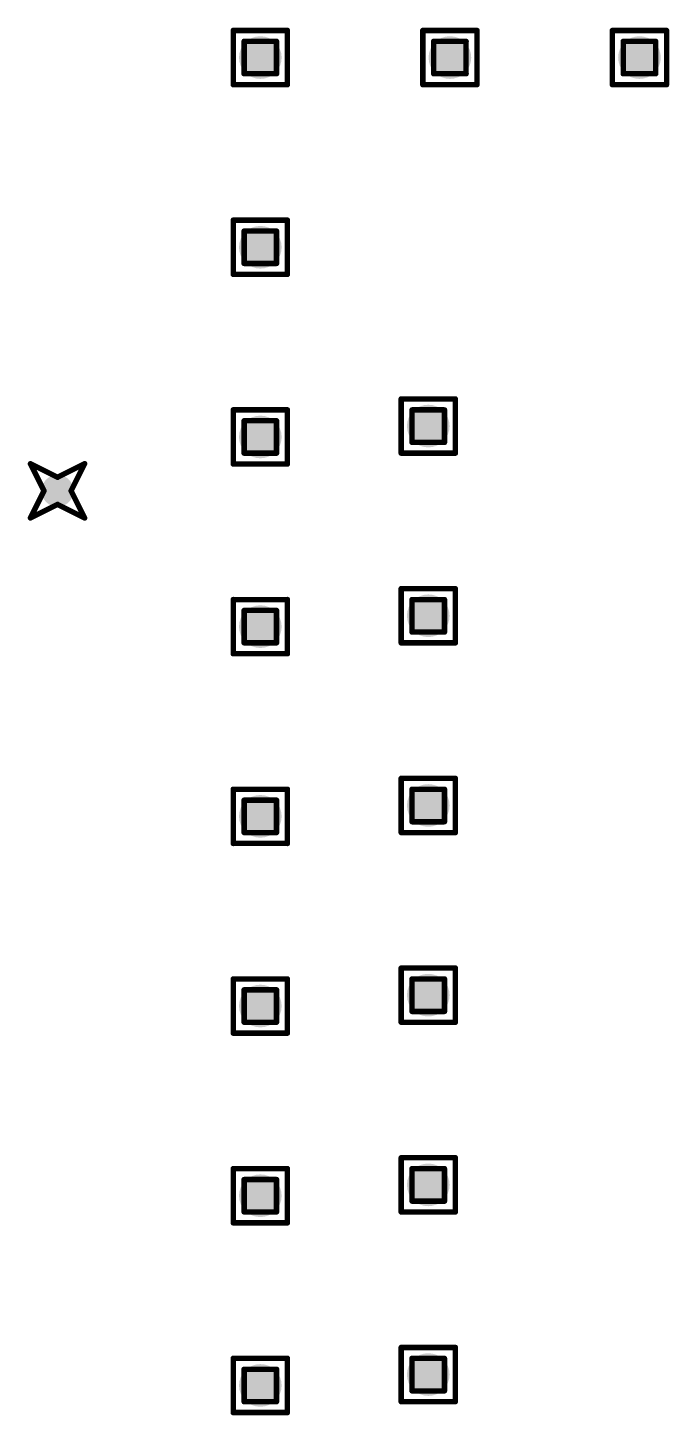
# Model space of a CAD drawing. Header units: millimetres. Extents: x -25 to 478, y -31 to 252.
# Drawn here: x 298.27 to 304.28, y 88.86 to 101.87 of the extents above; entities that cross this region are included whole.
import ezdxf

# ---------------------------------------------------------------- set-up
doc = ezdxf.new("R2010")
doc.units = ezdxf.units.MM
doc.layers.add('DrillDrawing', color=1, linetype='Continuous')
doc.layers.add('ViaHoleLayer', color=16, linetype='Continuous')

msp = doc.modelspace()

# ---------------------------------------------------------------- hatches: boundary and pattern name
at = {"layer": 'ViaHoleLayer'}
h = msp.add_hatch(color=16, dxfattribs=at)
edge = h.paths.add_edge_path()
edge.add_arc((300.449, 101.588), 0.2, 0, 360)
h = msp.add_hatch(color=16, dxfattribs=at)
edge = h.paths.add_edge_path()
edge.add_arc((302.227, 101.588), 0.2, 0, 360)
h = msp.add_hatch(color=16, dxfattribs=at)
edge = h.paths.add_edge_path()
edge.add_arc((304.005, 101.588), 0.2, 0, 360)
h = msp.add_hatch(color=16, dxfattribs=at)
edge = h.paths.add_edge_path()
edge.add_arc((300.449, 99.81), 0.2, 0, 360)
h = msp.add_hatch(color=16, dxfattribs=at)
edge = h.paths.add_edge_path()
edge.add_arc((302.024, 98.134), 0.2, 0, 360)
h = msp.add_hatch(color=16, dxfattribs=at)
edge = h.paths.add_edge_path()
edge.add_arc((300.449, 98.032), 0.2, 0, 360)
h = msp.add_hatch(color=16, dxfattribs=at)
edge = h.paths.add_edge_path()
edge.add_arc((298.547, 97.527), 0.15, 0, 360)
h = msp.add_hatch(color=16, dxfattribs=at)
edge = h.paths.add_edge_path()
edge.add_arc((302.024, 96.356), 0.2, 0, 360)
h = msp.add_hatch(color=16, dxfattribs=at)
edge = h.paths.add_edge_path()
edge.add_arc((300.449, 96.254), 0.2, 0, 360)
h = msp.add_hatch(color=16, dxfattribs=at)
edge = h.paths.add_edge_path()
edge.add_arc((300.449, 94.476), 0.2, 0, 360)
h = msp.add_hatch(color=16, dxfattribs=at)
edge = h.paths.add_edge_path()
edge.add_arc((302.024, 94.578), 0.2, 0, 360)
h = msp.add_hatch(color=16, dxfattribs=at)
edge = h.paths.add_edge_path()
edge.add_arc((302.024, 92.8), 0.2, 0, 360)
h = msp.add_hatch(color=16, dxfattribs=at)
edge = h.paths.add_edge_path()
edge.add_arc((300.449, 92.698), 0.2, 0, 360)
h = msp.add_hatch(color=16, dxfattribs=at)
edge = h.paths.add_edge_path()
edge.add_arc((302.024, 91.022), 0.2, 0, 360)
h = msp.add_hatch(color=16, dxfattribs=at)
edge = h.paths.add_edge_path()
edge.add_arc((300.449, 90.92), 0.2, 0, 360)
h = msp.add_hatch(color=16, dxfattribs=at)
edge = h.paths.add_edge_path()
edge.add_arc((302.024, 89.244), 0.2, 0, 360)
h = msp.add_hatch(color=16, dxfattribs=at)
edge = h.paths.add_edge_path()
edge.add_arc((300.449, 89.142), 0.2, 0, 360)

# ---------------------------------------------------------------- linework, layer by layer
at = {"layer": 'DrillDrawing', "const_width": 0.0508}
for points in [[(300.195, 101.842), (300.703, 101.842)], [(300.195, 101.334), (300.195, 101.842)], [(300.703, 101.334), (300.703, 101.842)], [(301.973, 101.842), (302.481, 101.842)], [(301.973, 101.334), (301.973, 101.842)], [(302.481, 101.334), (302.481, 101.842)], [(303.751, 101.842), (304.259, 101.842)], [(303.751, 101.334), (303.751, 101.842)], [(304.259, 101.334), (304.259, 101.842)], [(300.297, 101.74), (300.601, 101.74)], [(300.297, 101.436), (300.297, 101.74)], [(300.601, 101.436), (300.601, 101.74)], [(302.075, 101.74), (302.379, 101.74)], [(302.075, 101.436), (302.075, 101.74)], [(302.379, 101.436), (302.379, 101.74)], [(303.853, 101.74), (304.157, 101.74)], [(303.853, 101.436), (303.853, 101.74)], [(304.157, 101.436), (304.157, 101.74)], [(300.297, 101.436), (300.601, 101.436)], [(302.075, 101.436), (302.379, 101.436)], [(303.853, 101.436), (304.157, 101.436)], [(300.195, 101.334), (300.703, 101.334)], [(301.973, 101.334), (302.481, 101.334)], [(303.751, 101.334), (304.259, 101.334)], [(300.195, 100.064), (300.703, 100.064)], [(300.195, 99.556), (300.195, 100.064)], [(300.703, 99.556), (300.703, 100.064)], [(300.297, 99.962), (300.601, 99.962)], [(300.297, 99.658), (300.297, 99.962)], [(300.601, 99.658), (300.601, 99.962)], [(300.297, 99.658), (300.601, 99.658)], [(300.195, 99.556), (300.703, 99.556)], [(301.77, 98.388), (302.278, 98.388)], [(301.77, 97.88), (301.77, 98.388)], [(302.278, 97.88), (302.278, 98.388)], [(300.195, 98.286), (300.703, 98.286)], [(300.195, 97.778), (300.195, 98.286)], [(300.297, 98.184), (300.601, 98.184)], [(300.297, 97.88), (300.297, 98.184)], [(300.601, 97.88), (300.601, 98.184)], [(300.703, 97.778), (300.703, 98.286)], [(301.871, 98.286), (302.176, 98.286)], [(301.871, 97.981), (301.871, 98.286)], [(302.176, 97.981), (302.176, 98.286)], [(301.871, 97.981), (302.176, 97.981)], [(298.293, 97.781), (298.547, 97.654)], [(298.293, 97.781), (298.42, 97.527)], [(298.547, 97.654), (298.801, 97.781)], [(298.674, 97.527), (298.801, 97.781)], [(300.195, 97.778), (300.703, 97.778)], [(300.297, 97.88), (300.601, 97.88)], [(301.77, 97.88), (302.278, 97.88)], [(298.293, 97.273), (298.42, 97.527)], [(298.674, 97.527), (298.801, 97.273)], [(298.293, 97.273), (298.547, 97.4)], [(298.547, 97.4), (298.801, 97.273)], [(301.77, 96.61), (302.278, 96.61)], [(301.77, 96.102), (301.77, 96.61)], [(302.278, 96.102), (302.278, 96.61)], [(300.195, 96.508), (300.703, 96.508)], [(300.195, 96), (300.195, 96.508)], [(300.703, 96), (300.703, 96.508)], [(301.871, 96.508), (302.176, 96.508)], [(301.871, 96.203), (301.871, 96.508)], [(302.176, 96.203), (302.176, 96.508)], [(300.297, 96.406), (300.601, 96.406)], [(300.297, 96.102), (300.297, 96.406)], [(300.601, 96.102), (300.601, 96.406)], [(300.297, 96.102), (300.601, 96.102)], [(301.77, 96.102), (302.278, 96.102)], [(301.871, 96.203), (302.176, 96.203)], [(300.195, 96), (300.703, 96)], [(301.77, 94.832), (302.278, 94.832)], [(301.77, 94.324), (301.77, 94.832)], [(302.278, 94.324), (302.278, 94.832)], [(300.195, 94.73), (300.703, 94.73)], [(300.195, 94.222), (300.195, 94.73)], [(300.703, 94.222), (300.703, 94.73)], [(301.871, 94.73), (302.176, 94.73)], [(301.871, 94.425), (301.871, 94.73)], [(302.176, 94.425), (302.176, 94.73)], [(300.297, 94.628), (300.601, 94.628)], [(300.297, 94.324), (300.297, 94.628)], [(300.601, 94.324), (300.601, 94.628)], [(301.871, 94.425), (302.176, 94.425)], [(300.297, 94.324), (300.601, 94.324)], [(301.77, 94.324), (302.278, 94.324)], [(300.195, 94.222), (300.703, 94.222)], [(301.77, 93.054), (302.278, 93.054)], [(301.77, 92.546), (301.77, 93.054)], [(302.278, 92.546), (302.278, 93.054)], [(300.195, 92.952), (300.703, 92.952)], [(300.195, 92.444), (300.195, 92.952)], [(300.297, 92.85), (300.601, 92.85)], [(300.297, 92.546), (300.297, 92.85)], [(300.601, 92.546), (300.601, 92.85)], [(300.703, 92.444), (300.703, 92.952)], [(301.871, 92.952), (302.176, 92.952)], [(301.871, 92.647), (301.871, 92.952)], [(302.176, 92.647), (302.176, 92.952)], [(301.871, 92.647), (302.176, 92.647)], [(300.195, 92.444), (300.703, 92.444)], [(300.297, 92.546), (300.601, 92.546)], [(301.77, 92.546), (302.278, 92.546)], [(301.77, 91.276), (302.278, 91.276)], [(301.77, 90.768), (301.77, 91.276)], [(302.278, 90.768), (302.278, 91.276)], [(300.195, 91.174), (300.703, 91.174)], [(300.195, 90.666), (300.195, 91.174)], [(300.703, 90.666), (300.703, 91.174)], [(301.871, 91.174), (302.176, 91.174)], [(301.871, 90.869), (301.871, 91.174)], [(302.176, 90.869), (302.176, 91.174)], [(300.297, 91.072), (300.601, 91.072)], [(300.297, 90.768), (300.297, 91.072)], [(300.601, 90.768), (300.601, 91.072)], [(300.297, 90.768), (300.601, 90.768)], [(301.77, 90.768), (302.278, 90.768)], [(301.871, 90.869), (302.176, 90.869)], [(300.195, 90.666), (300.703, 90.666)], [(301.77, 89.498), (302.278, 89.498)], [(301.77, 88.99), (301.77, 89.498)], [(302.278, 88.99), (302.278, 89.498)], [(300.195, 89.396), (300.703, 89.396)], [(300.195, 88.888), (300.195, 89.396)], [(300.703, 88.888), (300.703, 89.396)], [(301.871, 89.396), (302.176, 89.396)], [(301.871, 89.091), (301.871, 89.396)], [(302.176, 89.091), (302.176, 89.396)], [(300.297, 89.294), (300.601, 89.294)], [(300.297, 88.99), (300.297, 89.294)], [(300.601, 88.99), (300.601, 89.294)], [(301.871, 89.091), (302.176, 89.091)], [(300.297, 88.99), (300.601, 88.99)], [(301.77, 88.99), (302.278, 88.99)], [(300.195, 88.888), (300.703, 88.888)]]:
    msp.add_lwpolyline(points, dxfattribs=at)
at = {"layer": 'DrillDrawing', "const_width": 0.0254}
for points in [[(300.182, 101.842, 1), (300.208, 101.842, 1)], [(300.182, 101.842, 1), (300.208, 101.842, 1)], [(300.69, 101.842, 1), (300.716, 101.842, 1)], [(300.69, 101.842, 1), (300.716, 101.842, 1)], [(301.96, 101.842, 1), (301.986, 101.842, 1)], [(301.96, 101.842, 1), (301.986, 101.842, 1)], [(302.468, 101.842, 1), (302.494, 101.842, 1)], [(302.468, 101.842, 1), (302.494, 101.842, 1)], [(303.738, 101.842, 1), (303.764, 101.842, 1)], [(303.738, 101.842, 1), (303.764, 101.842, 1)], [(304.246, 101.842, 1), (304.272, 101.842, 1)], [(304.246, 101.842, 1), (304.272, 101.842, 1)], [(300.284, 101.74, 1), (300.309, 101.74, 1)], [(300.284, 101.74, 1), (300.309, 101.74, 1)], [(300.589, 101.74, 1), (300.614, 101.74, 1)], [(300.589, 101.74, 1), (300.614, 101.74, 1)], [(302.062, 101.74, 1), (302.087, 101.74, 1)], [(302.062, 101.74, 1), (302.087, 101.74, 1)], [(302.367, 101.74, 1), (302.392, 101.74, 1)], [(302.367, 101.74, 1), (302.392, 101.74, 1)], [(303.84, 101.74, 1), (303.865, 101.74, 1)], [(303.84, 101.74, 1), (303.865, 101.74, 1)], [(304.145, 101.74, 1), (304.17, 101.74, 1)], [(304.145, 101.74, 1), (304.17, 101.74, 1)], [(300.284, 101.436, 1), (300.309, 101.436, 1)], [(300.284, 101.436, 1), (300.309, 101.436, 1)], [(300.589, 101.436, 1), (300.614, 101.436, 1)], [(300.589, 101.436, 1), (300.614, 101.436, 1)], [(302.062, 101.436, 1), (302.087, 101.436, 1)], [(302.062, 101.436, 1), (302.087, 101.436, 1)], [(302.367, 101.436, 1), (302.392, 101.436, 1)], [(302.367, 101.436, 1), (302.392, 101.436, 1)], [(303.84, 101.436, 1), (303.865, 101.436, 1)], [(303.84, 101.436, 1), (303.865, 101.436, 1)], [(304.145, 101.436, 1), (304.17, 101.436, 1)], [(304.145, 101.436, 1), (304.17, 101.436, 1)], [(300.182, 101.334, 1), (300.208, 101.334, 1)], [(300.182, 101.334, 1), (300.208, 101.334, 1)], [(300.69, 101.334, 1), (300.716, 101.334, 1)], [(300.69, 101.334, 1), (300.716, 101.334, 1)], [(301.96, 101.334, 1), (301.986, 101.334, 1)], [(301.96, 101.334, 1), (301.986, 101.334, 1)], [(302.468, 101.334, 1), (302.494, 101.334, 1)], [(302.468, 101.334, 1), (302.494, 101.334, 1)], [(303.738, 101.334, 1), (303.764, 101.334, 1)], [(303.738, 101.334, 1), (303.764, 101.334, 1)], [(304.246, 101.334, 1), (304.272, 101.334, 1)], [(304.246, 101.334, 1), (304.272, 101.334, 1)], [(300.182, 100.064, 1), (300.208, 100.064, 1)], [(300.182, 100.064, 1), (300.208, 100.064, 1)], [(300.69, 100.064, 1), (300.716, 100.064, 1)], [(300.69, 100.064, 1), (300.716, 100.064, 1)], [(300.284, 99.962, 1), (300.309, 99.962, 1)], [(300.284, 99.962, 1), (300.309, 99.962, 1)], [(300.589, 99.962, 1), (300.614, 99.962, 1)], [(300.589, 99.962, 1), (300.614, 99.962, 1)], [(300.284, 99.658, 1), (300.309, 99.658, 1)], [(300.284, 99.658, 1), (300.309, 99.658, 1)], [(300.589, 99.658, 1), (300.614, 99.658, 1)], [(300.589, 99.658, 1), (300.614, 99.658, 1)], [(300.182, 99.556, 1), (300.208, 99.556, 1)], [(300.182, 99.556, 1), (300.208, 99.556, 1)], [(300.69, 99.556, 1), (300.716, 99.556, 1)], [(300.69, 99.556, 1), (300.716, 99.556, 1)], [(301.757, 98.388, 1), (301.783, 98.388, 1)], [(301.757, 98.388, 1), (301.783, 98.388, 1)], [(302.265, 98.388, 1), (302.291, 98.388, 1)], [(302.265, 98.388, 1), (302.291, 98.388, 1)], [(300.182, 98.286, 1), (300.208, 98.286, 1)], [(300.182, 98.286, 1), (300.208, 98.286, 1)], [(300.284, 98.184, 1), (300.309, 98.184, 1)], [(300.284, 98.184, 1), (300.309, 98.184, 1)], [(300.589, 98.184, 1), (300.614, 98.184, 1)], [(300.589, 98.184, 1), (300.614, 98.184, 1)], [(300.69, 98.286, 1), (300.716, 98.286, 1)], [(300.69, 98.286, 1), (300.716, 98.286, 1)], [(301.859, 98.286, 1), (301.884, 98.286, 1)], [(301.859, 98.286, 1), (301.884, 98.286, 1)], [(302.164, 98.286, 1), (302.189, 98.286, 1)], [(302.164, 98.286, 1), (302.189, 98.286, 1)], [(301.859, 97.981, 1), (301.884, 97.981, 1)], [(301.859, 97.981, 1), (301.884, 97.981, 1)], [(302.164, 97.981, 1), (302.189, 97.981, 1)], [(302.164, 97.981, 1), (302.189, 97.981, 1)], [(298.28, 97.781, 1), (298.306, 97.781, 1)], [(298.28, 97.781, 1), (298.306, 97.781, 1)], [(298.788, 97.781, 1), (298.814, 97.781, 1)], [(298.788, 97.781, 1), (298.814, 97.781, 1)], [(300.182, 97.778, 1), (300.208, 97.778, 1)], [(300.182, 97.778, 1), (300.208, 97.778, 1)], [(300.284, 97.88, 1), (300.309, 97.88, 1)], [(300.284, 97.88, 1), (300.309, 97.88, 1)], [(300.589, 97.88, 1), (300.614, 97.88, 1)], [(300.589, 97.88, 1), (300.614, 97.88, 1)], [(300.69, 97.778, 1), (300.716, 97.778, 1)], [(300.69, 97.778, 1), (300.716, 97.778, 1)], [(301.757, 97.88, 1), (301.783, 97.88, 1)], [(301.757, 97.88, 1), (301.783, 97.88, 1)], [(302.265, 97.88, 1), (302.291, 97.88, 1)], [(302.265, 97.88, 1), (302.291, 97.88, 1)], [(298.534, 97.654, 1), (298.56, 97.654, 1)], [(298.534, 97.654, 1), (298.56, 97.654, 1)], [(298.407, 97.527, 1), (298.433, 97.527, 1)], [(298.407, 97.527, 1), (298.433, 97.527, 1)], [(298.661, 97.527, 1), (298.687, 97.527, 1)], [(298.661, 97.527, 1), (298.687, 97.527, 1)], [(298.534, 97.4, 1), (298.56, 97.4, 1)], [(298.534, 97.4, 1), (298.56, 97.4, 1)], [(298.28, 97.273, 1), (298.306, 97.273, 1)], [(298.28, 97.273, 1), (298.306, 97.273, 1)], [(298.788, 97.273, 1), (298.814, 97.273, 1)], [(298.788, 97.273, 1), (298.814, 97.273, 1)], [(301.757, 96.61, 1), (301.783, 96.61, 1)], [(301.757, 96.61, 1), (301.783, 96.61, 1)], [(302.265, 96.61, 1), (302.291, 96.61, 1)], [(302.265, 96.61, 1), (302.291, 96.61, 1)], [(300.182, 96.508, 1), (300.208, 96.508, 1)], [(300.182, 96.508, 1), (300.208, 96.508, 1)], [(300.69, 96.508, 1), (300.716, 96.508, 1)], [(300.69, 96.508, 1), (300.716, 96.508, 1)], [(301.859, 96.508, 1), (301.884, 96.508, 1)], [(301.859, 96.508, 1), (301.884, 96.508, 1)], [(302.164, 96.508, 1), (302.189, 96.508, 1)], [(302.164, 96.508, 1), (302.189, 96.508, 1)], [(300.284, 96.406, 1), (300.309, 96.406, 1)], [(300.284, 96.406, 1), (300.309, 96.406, 1)], [(300.589, 96.406, 1), (300.614, 96.406, 1)], [(300.589, 96.406, 1), (300.614, 96.406, 1)], [(300.284, 96.102, 1), (300.309, 96.102, 1)], [(300.284, 96.102, 1), (300.309, 96.102, 1)], [(300.589, 96.102, 1), (300.614, 96.102, 1)], [(300.589, 96.102, 1), (300.614, 96.102, 1)], [(301.757, 96.102, 1), (301.783, 96.102, 1)], [(301.757, 96.102, 1), (301.783, 96.102, 1)], [(301.859, 96.203, 1), (301.884, 96.203, 1)], [(301.859, 96.203, 1), (301.884, 96.203, 1)], [(302.164, 96.203, 1), (302.189, 96.203, 1)], [(302.164, 96.203, 1), (302.189, 96.203, 1)], [(302.265, 96.102, 1), (302.291, 96.102, 1)], [(302.265, 96.102, 1), (302.291, 96.102, 1)], [(300.182, 96, 1), (300.208, 96, 1)], [(300.182, 96, 1), (300.208, 96, 1)], [(300.69, 96, 1), (300.716, 96, 1)], [(300.69, 96, 1), (300.716, 96, 1)], [(301.757, 94.832, 1), (301.783, 94.832, 1)], [(301.757, 94.832, 1), (301.783, 94.832, 1)], [(302.265, 94.832, 1), (302.291, 94.832, 1)], [(302.265, 94.832, 1), (302.291, 94.832, 1)], [(300.182, 94.73, 1), (300.208, 94.73, 1)], [(300.182, 94.73, 1), (300.208, 94.73, 1)], [(300.69, 94.73, 1), (300.716, 94.73, 1)], [(300.69, 94.73, 1), (300.716, 94.73, 1)], [(301.859, 94.73, 1), (301.884, 94.73, 1)], [(301.859, 94.73, 1), (301.884, 94.73, 1)], [(302.164, 94.73, 1), (302.189, 94.73, 1)], [(302.164, 94.73, 1), (302.189, 94.73, 1)], [(300.284, 94.628, 1), (300.309, 94.628, 1)], [(300.284, 94.628, 1), (300.309, 94.628, 1)], [(300.589, 94.628, 1), (300.614, 94.628, 1)], [(300.589, 94.628, 1), (300.614, 94.628, 1)], [(301.859, 94.425, 1), (301.884, 94.425, 1)], [(301.859, 94.425, 1), (301.884, 94.425, 1)], [(302.164, 94.425, 1), (302.189, 94.425, 1)], [(302.164, 94.425, 1), (302.189, 94.425, 1)], [(300.284, 94.324, 1), (300.309, 94.324, 1)], [(300.284, 94.324, 1), (300.309, 94.324, 1)], [(300.589, 94.324, 1), (300.614, 94.324, 1)], [(300.589, 94.324, 1), (300.614, 94.324, 1)], [(301.757, 94.324, 1), (301.783, 94.324, 1)], [(301.757, 94.324, 1), (301.783, 94.324, 1)], [(302.265, 94.324, 1), (302.291, 94.324, 1)], [(302.265, 94.324, 1), (302.291, 94.324, 1)], [(300.182, 94.222, 1), (300.208, 94.222, 1)], [(300.182, 94.222, 1), (300.208, 94.222, 1)], [(300.69, 94.222, 1), (300.716, 94.222, 1)], [(300.69, 94.222, 1), (300.716, 94.222, 1)], [(301.757, 93.054, 1), (301.783, 93.054, 1)], [(301.757, 93.054, 1), (301.783, 93.054, 1)], [(302.265, 93.054, 1), (302.291, 93.054, 1)], [(302.265, 93.054, 1), (302.291, 93.054, 1)], [(300.182, 92.952, 1), (300.208, 92.952, 1)], [(300.182, 92.952, 1), (300.208, 92.952, 1)], [(300.284, 92.85, 1), (300.309, 92.85, 1)], [(300.284, 92.85, 1), (300.309, 92.85, 1)], [(300.589, 92.85, 1), (300.614, 92.85, 1)], [(300.589, 92.85, 1), (300.614, 92.85, 1)], [(300.69, 92.952, 1), (300.716, 92.952, 1)], [(300.69, 92.952, 1), (300.716, 92.952, 1)], [(301.859, 92.952, 1), (301.884, 92.952, 1)], [(301.859, 92.952, 1), (301.884, 92.952, 1)], [(302.164, 92.952, 1), (302.189, 92.952, 1)], [(302.164, 92.952, 1), (302.189, 92.952, 1)], [(301.859, 92.647, 1), (301.884, 92.647, 1)], [(301.859, 92.647, 1), (301.884, 92.647, 1)], [(302.164, 92.647, 1), (302.189, 92.647, 1)], [(302.164, 92.647, 1), (302.189, 92.647, 1)], [(300.182, 92.444, 1), (300.208, 92.444, 1)], [(300.182, 92.444, 1), (300.208, 92.444, 1)], [(300.284, 92.546, 1), (300.309, 92.546, 1)], [(300.284, 92.546, 1), (300.309, 92.546, 1)], [(300.589, 92.546, 1), (300.614, 92.546, 1)], [(300.589, 92.546, 1), (300.614, 92.546, 1)], [(300.69, 92.444, 1), (300.716, 92.444, 1)], [(300.69, 92.444, 1), (300.716, 92.444, 1)], [(301.757, 92.546, 1), (301.783, 92.546, 1)], [(301.757, 92.546, 1), (301.783, 92.546, 1)], [(302.265, 92.546, 1), (302.291, 92.546, 1)], [(302.265, 92.546, 1), (302.291, 92.546, 1)], [(301.757, 91.276, 1), (301.783, 91.276, 1)], [(301.757, 91.276, 1), (301.783, 91.276, 1)], [(302.265, 91.276, 1), (302.291, 91.276, 1)], [(302.265, 91.276, 1), (302.291, 91.276, 1)], [(300.182, 91.174, 1), (300.208, 91.174, 1)], [(300.182, 91.174, 1), (300.208, 91.174, 1)], [(300.69, 91.174, 1), (300.716, 91.174, 1)], [(300.69, 91.174, 1), (300.716, 91.174, 1)], [(301.859, 91.174, 1), (301.884, 91.174, 1)], [(301.859, 91.174, 1), (301.884, 91.174, 1)], [(302.164, 91.174, 1), (302.189, 91.174, 1)], [(302.164, 91.174, 1), (302.189, 91.174, 1)], [(300.284, 91.072, 1), (300.309, 91.072, 1)], [(300.284, 91.072, 1), (300.309, 91.072, 1)], [(300.589, 91.072, 1), (300.614, 91.072, 1)], [(300.589, 91.072, 1), (300.614, 91.072, 1)], [(300.284, 90.768, 1), (300.309, 90.768, 1)], [(300.284, 90.768, 1), (300.309, 90.768, 1)], [(300.589, 90.768, 1), (300.614, 90.768, 1)], [(300.589, 90.768, 1), (300.614, 90.768, 1)], [(301.757, 90.768, 1), (301.783, 90.768, 1)], [(301.757, 90.768, 1), (301.783, 90.768, 1)], [(301.859, 90.869, 1), (301.884, 90.869, 1)], [(301.859, 90.869, 1), (301.884, 90.869, 1)], [(302.164, 90.869, 1), (302.189, 90.869, 1)], [(302.164, 90.869, 1), (302.189, 90.869, 1)], [(302.265, 90.768, 1), (302.291, 90.768, 1)], [(302.265, 90.768, 1), (302.291, 90.768, 1)], [(300.182, 90.666, 1), (300.208, 90.666, 1)], [(300.182, 90.666, 1), (300.208, 90.666, 1)], [(300.69, 90.666, 1), (300.716, 90.666, 1)], [(300.69, 90.666, 1), (300.716, 90.666, 1)], [(301.757, 89.498, 1), (301.783, 89.498, 1)], [(301.757, 89.498, 1), (301.783, 89.498, 1)], [(302.265, 89.498, 1), (302.291, 89.498, 1)], [(302.265, 89.498, 1), (302.291, 89.498, 1)], [(300.182, 89.396, 1), (300.208, 89.396, 1)], [(300.182, 89.396, 1), (300.208, 89.396, 1)], [(300.69, 89.396, 1), (300.716, 89.396, 1)], [(300.69, 89.396, 1), (300.716, 89.396, 1)], [(301.859, 89.396, 1), (301.884, 89.396, 1)], [(301.859, 89.396, 1), (301.884, 89.396, 1)], [(302.164, 89.396, 1), (302.189, 89.396, 1)], [(302.164, 89.396, 1), (302.189, 89.396, 1)], [(300.284, 89.294, 1), (300.309, 89.294, 1)], [(300.284, 89.294, 1), (300.309, 89.294, 1)], [(300.589, 89.294, 1), (300.614, 89.294, 1)], [(300.589, 89.294, 1), (300.614, 89.294, 1)], [(301.859, 89.091, 1), (301.884, 89.091, 1)], [(301.859, 89.091, 1), (301.884, 89.091, 1)], [(302.164, 89.091, 1), (302.189, 89.091, 1)], [(302.164, 89.091, 1), (302.189, 89.091, 1)], [(300.284, 88.99, 1), (300.309, 88.99, 1)], [(300.284, 88.99, 1), (300.309, 88.99, 1)], [(300.589, 88.99, 1), (300.614, 88.99, 1)], [(300.589, 88.99, 1), (300.614, 88.99, 1)], [(301.757, 88.99, 1), (301.783, 88.99, 1)], [(301.757, 88.99, 1), (301.783, 88.99, 1)], [(302.265, 88.99, 1), (302.291, 88.99, 1)], [(302.265, 88.99, 1), (302.291, 88.99, 1)], [(300.182, 88.888, 1), (300.208, 88.888, 1)], [(300.182, 88.888, 1), (300.208, 88.888, 1)], [(300.69, 88.888, 1), (300.716, 88.888, 1)], [(300.69, 88.888, 1), (300.716, 88.888, 1)]]:
    msp.add_lwpolyline(points, format="xyb", close=True, dxfattribs=at)

doc.saveas('drawing.dxf')
